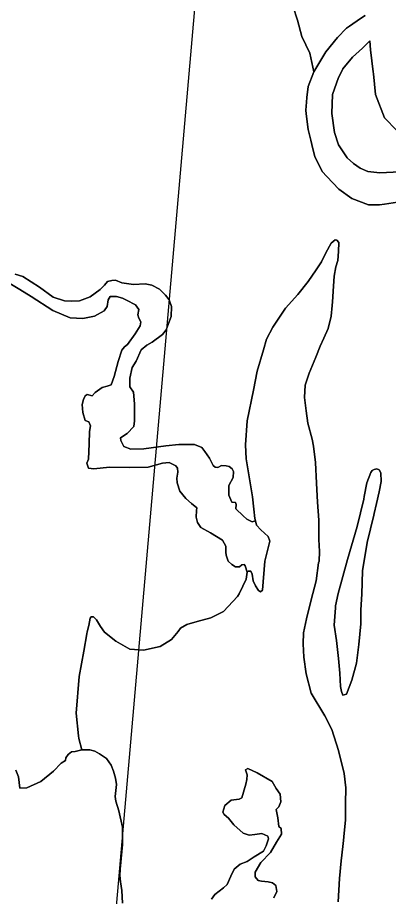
# Model space of a CAD drawing. Header units: inches. Extents: x 288635 to 1232953, y 676945 to 1655780.
# Drawn here: x 425495 to 437266, y 1172040 to 1199889 of the extents above; entities that cross this region are included whole.
import ezdxf

# ---------------------------------------------------------------- set-up
doc = ezdxf.new("R2010")
doc.units = ezdxf.units.IN
doc.header["$MEASUREMENT"] = 0
doc.layers.add('Images', color=7, linetype='Continuous')
picture_1 = doc.add_image_def('image7.jpg', size_in_pixel=(2590, 3729))
picture_2 = doc.add_image_def('image8.jpg', size_in_pixel=(2583, 3985))

msp = doc.modelspace()

# ---------------------------------------------------------------- linework, layer by layer
at = {"color": 1}
for points in [[(434214.0737, 1200227.8882), (434351.2339, 1199806.2473), (434493.4742, 1199293.1663), (434747.4747, 1198759.7652), (434875.4974, 1198172.0752), (434691.5946, 1197703.1231), (434656.0345, 1197357.6824), (434643.1818, 1197212.6304), (434620.4745, 1196956.3616), (434633.9655, 1196841.1693), (434696.564, 1196350.1295), (434777.8386, 1196007.615), (434841.5701, 1195739.0321), (434899.875, 1195493.3187), (435138.6355, 1195015.7977), (435289.7539, 1194854.4091), (435661.8766, 1194456.9966), (436073.3574, 1194167.436), (436601.6784, 1193964.2356), (436947.1191, 1193964.2356), (437111.3087, 1193985.2366), (437517.844, 1194042.8977)], [(436499.2879, 1199953.3606), (436354.9781, 1199856.7167), (436001.0211, 1199619.6726), (435903.0515, 1199554.0626), (435623.6509, 1199254.342), (435252.8102, 1198807.3011), (434875.4974, 1198172.0752), (434747.4747, 1198759.7652), (434493.4742, 1199293.1663), (434351.2339, 1199806.2473), (434214.0737, 1200227.8882)], [(437517.844, 1194042.8977), (437111.3087, 1193985.2366), (436947.1191, 1193964.2356), (436601.6784, 1193964.2356), (436073.3574, 1194167.436), (435661.8766, 1194456.9966), (435289.7539, 1194854.4091), (435138.6355, 1195015.7977), (434899.875, 1195493.3187), (434841.5701, 1195739.0321), (434777.8386, 1196007.615), (434696.564, 1196350.1295), (434633.9655, 1196841.1693), (434620.4745, 1196956.3616), (434643.1818, 1197212.6304), (434656.0345, 1197357.6824), (434691.5946, 1197703.1231), (434875.4974, 1198172.0752), (435252.8102, 1198807.3011), (435623.6509, 1199254.342), (435903.0515, 1199554.0626), (436001.0211, 1199619.6726), (436354.9781, 1199856.7167), (436499.2879, 1199953.3606)], [(437500.8402, 1196316.2803), (437114.7595, 1196717.6011), (436830.2789, 1197459.2826), (436764.2388, 1198109.5239), (436756.5788, 1198172.0712), (436671.2464, 1198868.8443), (436650.8885, 1199149.7827), (436409.4621, 1198924.6551), (436101.1719, 1198632.0407), (435796.3712, 1198270.09), (435745.1341, 1198172.0712), (435650.3209, 1197990.6894), (435466.1706, 1197450.9383), (435447.1205, 1196854.0372), (435529.6707, 1196257.136), (435650.3209, 1195857.0852), (435923.3715, 1195450.6843), (436132.9219, 1195272.884), (436342.4723, 1195120.4837), (436583.7728, 1195012.5335), (436583.7728, 1195012.5335), (436964.7736, 1194974.4334), (437599.7748, 1195006.1835)], [(437599.7748, 1195006.1835), (436964.7736, 1194974.4334), (436583.7728, 1195012.5335), (436342.4723, 1195120.4837), (436132.9219, 1195272.884), (435923.3715, 1195450.6843), (435650.3209, 1195857.0852), (435529.6707, 1196257.136), (435447.1205, 1196854.0372), (435466.1706, 1197450.9383), (435650.3209, 1197990.6894), (435745.1341, 1198172.0712), (435796.3712, 1198270.09), (436101.1719, 1198632.0407), (436409.4621, 1198924.6551), (436650.8885, 1199149.7827), (436671.2464, 1198868.8443), (436756.5788, 1198172.0712), (436764.2388, 1198109.5239), (436830.2789, 1197459.2826), (437114.7595, 1196717.6011), (437500.8402, 1196316.2803)], [(435639.7064, 1171899.1387), (435690.5663, 1172636.6068), (435741.4262, 1173196.0653), (435795.2975, 1173650.9786), (435814.0088, 1173840.6196), (435823.9823, 1173956.7586), (435870.5547, 1174500.2465), (435870.5547, 1175013.3275), (435890.8747, 1175506.0885), (435829.9146, 1175963.2894), (435657.1942, 1176694.8109), (435438.7538, 1177355.2122), (435225.3934, 1177792.0931), (434788.5125, 1178503.2945), (434625.9522, 1179117.9757), (434554.832, 1179646.2968), (434534.512, 1180062.8576), (434544.672, 1180413.3783), (434641.1922, 1180855.3392), (434793.5925, 1181454.7804), (434945.9928, 1182064.3816), (435020.9349, 1182629.3439), (435041.5545, 1182684.5581), (435047.593, 1182994.0235), (435027.273, 1183364.8642), (435027.273, 1183984.6255), (434991.7129, 1184553.5866), (434956.1528, 1185147.9478), (434925.6728, 1185808.3491), (434859.6326, 1186321.4301), (434818.9926, 1186550.0306), (434686.9123, 1187052.9516), (434625.9522, 1187439.0324), (434580.2321, 1187865.7532), (434595.4721, 1188256.914), (434727.5524, 1188632.8348), (434940.9128, 1189135.7558), (435078.0731, 1189486.2765), (435194.9133, 1189745.357), (435326.9936, 1190045.0776), (435423.5138, 1190436.2384), (435455.1991, 1190771.799), (435469.2339, 1190888.3593), (435494.6339, 1191391.2803), (435514.954, 1191701.1609), (435565.7541, 1191995.8015), (435631.7942, 1192204.0819), (435652.1142, 1192488.5625), (435667.3543, 1192773.0431), (435601.3141, 1192839.0832), (435545.434, 1192854.3232), (435423.5138, 1192747.643), (435255.8734, 1192447.9224), (435118.7132, 1192158.3618), (434945.9928, 1191909.4413), (434697.0723, 1191538.6006), (434366.8717, 1191122.0398), (433975.7109, 1190695.3189), (433579.4701, 1190085.7177), (433376.2697, 1189714.8769), (433274.6695, 1189374.5163), (433081.6291, 1188698.8749), (432959.7088, 1188099.4337), (432766.6685, 1187124.0718), (432710.7883, 1186367.1502), (432730.5127, 1185918.3941), (432935.6568, 1184715.8252), (432969.5634, 1184325.8996), (433003.47, 1184037.6936), (433022.0063, 1183959.6794), (432918.1868, 1183933.1551), (432756.5084, 1184015.1055), (432639.6682, 1184116.7057), (432405.9877, 1184340.2262), (432411.0677, 1184477.3865), (432395.8277, 1184543.4266), (432278.9875, 1184548.5066), (432177.3873, 1184766.947), (432182.4673, 1185076.8277), (432316.8618, 1185326.1436), (432333.9856, 1185520.6583), (432292.7106, 1185603.2084), (432191.1104, 1185676.2336), (432092.6852, 1185704.8086), (431946.6349, 1185707.9836), (431829.1596, 1185644.4835), (431752.9595, 1185657.1835), (431686.2844, 1185711.1587), (431568.8091, 1185946.1091), (431425.9338, 1186149.3095), (431324.3336, 1186285.8348), (431091.3911, 1186371.63), (430596.6222, 1186380.831), (430190.2214, 1186335.1109), (429494.26, 1186238.5907), (429082.7791, 1186233.5107), (428854.1787, 1186314.7909), (428762.7385, 1186507.8312), (428757.6585, 1186589.1114), (428965.9389, 1186726.2717), (429174.2193, 1186944.7121), (429199.6194, 1187127.5925), (429194.5394, 1187660.9936), (429158.9793, 1188031.8343), (429052.2991, 1188199.4746), (429052.2991, 1188478.8752), (429123.4192, 1188809.0758), (429250.4195, 1189017.3563), (429407.8998, 1189372.957), (429588.2075, 1189519.1016), (429758.4205, 1189611.7175), (430083.5411, 1189855.5579), (430200.3814, 1190007.9582), (430357.8617, 1190424.5191), (430362.9417, 1190739.4797), (430291.8216, 1190952.8401), (430174.9813, 1191105.2404), (429992.101, 1191288.1208), (429743.1805, 1191420.2011), (429534.9, 1191465.9212), (429164.0593, 1191435.4411), (428798.2986, 1191491.3212), (428595.0982, 1191582.7614), (428473.1779, 1191572.6014), (428336.0177, 1191531.9613), (428244.5775, 1191420.2011), (428107.4172, 1191277.9608), (427792.4566, 1191049.3603), (427457.1759, 1190927.4401), (427187.9354, 1190912.2001), (426984.7349, 1190922.3601), (426618.9742, 1191044.2803), (426187.1734, 1191359.2409), (425658.8523, 1191689.4416), (425415.0118, 1191770.7218)], [(428819.7684, 1171861.4609), (428791.8971, 1172262.2149), (428754.3633, 1172533.2923), (428728.9632, 1172736.4927), (428739.1232, 1172929.5331), (428820.4034, 1173716.9346), (428820.4034, 1174260.4957), (428703.5632, 1174783.7368), (428601.963, 1175088.5374), (428581.6429, 1175235.8577), (428630.6438, 1175610.0851), (428593.6021, 1175811.1688), (428530.102, 1176036.0651), (428456.0185, 1176226.5655), (428313.1432, 1176432.9409), (428085.6011, 1176581.1079), (427934.7883, 1176665.7747), (427786.6213, 1176708.1081), (427524.6833, 1176713.3998), (427432.079, 1177067.9422), (427420.5271, 1177149.4137), (427353.7656, 1177868.3034), (427442.6658, 1179036.7058), (427588.7161, 1179830.4573), (427683.5429, 1180379.5218), (427698.065, 1180442.1484), (427745.138, 1180643.894), (427791.7048, 1180876.7278), (427825.5715, 1180921.1779), (427893.305, 1180925.4112), (427994.9052, 1180828.0443), (428120.9145, 1180620.1058), (428247.424, 1180435.4019), (428603.0248, 1180145.8413), (429044.9856, 1179902.0008), (429476.7865, 1179861.3607), (430010.1876, 1179978.201), (430370.8683, 1180206.8014), (430579.1487, 1180460.8019), (430655.3489, 1180557.3221), (430848.3892, 1180679.2424), (431178.5899, 1180770.6826), (431615.4708, 1180887.5228), (432016.7916, 1181090.7232), (432458.0701, 1181564.0979), (432506.706, 1181654.1355), (432621.0062, 1181892.261), (432732.1314, 1182114.5115), (432760.7065, 1182330.4119), (432798.8066, 1182365.337), (432878.1817, 1182371.687), (432916.2818, 1182276.4368), (432954.3819, 1182063.7114), (433024.232, 1181901.786), (433119.4822, 1181752.5607), (433186.1574, 1181714.4607), (433250.2299, 1181764.58), (433323.7021, 1182682.9831), (433482.4525, 1183317.9844), (433423.0128, 1183460.0791), (433197.5874, 1183675.9796), (433054.7121, 1183822.0299), (433022.0063, 1183959.6794), (433003.47, 1184037.6936), (432969.5634, 1184325.8996), (432935.6568, 1184715.8252), (432730.5127, 1185918.3941), (432710.7883, 1186367.1502), (432766.6685, 1187124.0718), (432959.7088, 1188099.4337), (433081.6291, 1188698.8749), (433274.6695, 1189374.5163), (433376.2697, 1189714.8769), (433579.4701, 1190085.7177), (433975.7109, 1190695.3189), (434366.8717, 1191122.0398), (434697.0723, 1191538.6006), (434945.9928, 1191909.4413), (435118.7132, 1192158.3618), (435255.8734, 1192447.9224), (435423.5138, 1192747.643), (435545.434, 1192854.3232), (435601.3141, 1192839.0832), (435667.3543, 1192773.0431), (435652.1142, 1192488.5625), (435631.7942, 1192204.0819), (435565.7541, 1191995.8015), (435514.954, 1191701.1609), (435494.6339, 1191391.2803), (435469.2339, 1190888.3593), (435455.1991, 1190771.799), (435423.5138, 1190436.2384), (435326.9936, 1190045.0776), (435194.9133, 1189745.357), (435078.0731, 1189486.2765), (434940.9128, 1189135.7558), (434727.5524, 1188632.8348), (434595.4721, 1188256.914), (434580.2321, 1187865.7532), (434625.9522, 1187439.0324), (434686.9123, 1187052.9516), (434818.9926, 1186550.0306), (434859.6326, 1186321.4301), (434925.6728, 1185808.3491), (434956.1528, 1185147.9478), (434991.7129, 1184553.5866), (435027.273, 1183984.6255), (435027.273, 1183364.8642), (435047.593, 1182994.0235), (435041.5545, 1182684.5581), (435020.9349, 1182629.3439), (434945.9928, 1182064.3816), (434945.9928, 1182064.3816), (434793.5925, 1181454.7804), (434641.1922, 1180855.3392), (434544.672, 1180413.3783), (434534.512, 1180062.8576), (434554.832, 1179646.2968), (434625.9522, 1179117.9757), (434788.5125, 1178503.2945), (435225.3934, 1177792.0931), (435438.7538, 1177355.2122), (435657.1942, 1176694.8109), (435829.9146, 1175963.2894), (435890.8747, 1175506.0885), (435870.5547, 1175013.3275), (435870.5547, 1174500.2465), (435823.9823, 1173956.7586), (435814.0088, 1173840.6196), (435795.2975, 1173650.9786), (435741.4262, 1173196.0653), (435690.5663, 1172636.6068), (435639.7064, 1171899.1387)], [(425415.0118, 1191770.7218), (425658.8523, 1191689.4416), (426187.1734, 1191359.2409), (426618.9742, 1191044.2803), (426984.7349, 1190922.3601), (427187.9354, 1190912.2001), (427457.1759, 1190927.4401), (427792.4566, 1191049.3603), (428107.4172, 1191277.9608), (428244.5775, 1191420.2011), (428336.0177, 1191531.9613), (428473.1779, 1191572.6014), (428595.0982, 1191582.7614), (428798.2986, 1191491.3212), (429164.0593, 1191435.4411), (429534.9, 1191465.9212), (429743.1805, 1191420.2011), (429992.101, 1191288.1208), (430174.9813, 1191105.2404), (430291.8216, 1190952.8401), (430362.9417, 1190739.4797), (430357.8617, 1190424.5191), (430200.3814, 1190007.9582), (430083.5411, 1189855.5579), (429758.4205, 1189611.7175), (429588.2075, 1189519.1016), (429407.8998, 1189372.957), (429250.4195, 1189017.3563), (429123.4192, 1188809.0758), (429052.2991, 1188478.8752), (429052.2991, 1188199.4746), (429158.9793, 1188031.8343), (429194.5394, 1187660.9936), (429199.6194, 1187127.5925), (429174.2193, 1186944.7121), (428965.9389, 1186726.2717), (428757.6585, 1186589.1114), (428762.7385, 1186507.8312), (428854.1787, 1186314.7909), (429082.7791, 1186233.5107), (429494.26, 1186238.5907), (430190.2214, 1186335.1109), (430596.6222, 1186380.831), (431091.3911, 1186371.63), (431324.3336, 1186285.8348), (431425.9338, 1186149.3095), (431568.8091, 1185946.1091), (431686.2844, 1185711.1587), (431752.9595, 1185657.1835), (431829.1596, 1185644.4835), (431946.6349, 1185707.9836), (432092.6852, 1185704.8086), (432191.1104, 1185676.2336), (432292.7106, 1185603.2084), (432333.9856, 1185520.6583), (432316.8618, 1185326.1436), (432182.4673, 1185076.8277), (432177.3873, 1184766.947), (432278.9875, 1184548.5066), (432395.8277, 1184543.4266), (432411.0677, 1184477.3865), (432405.9877, 1184340.2262), (432639.6682, 1184116.7057), (432756.5084, 1184015.1055), (432918.1868, 1183933.1551), (433022.0063, 1183959.6794), (433054.7121, 1183822.0299), (433197.5874, 1183675.9796), (433423.0128, 1183460.0791), (433482.4525, 1183317.9844), (433323.7021, 1182682.9831), (433250.2299, 1181764.58), (433186.1574, 1181714.4607), (433119.4822, 1181752.5607), (433024.232, 1181901.786), (432954.3819, 1182063.7114), (432916.2818, 1182276.4368), (432878.1817, 1182371.687), (432798.8066, 1182365.337), (432760.7065, 1182330.4119), (432703.5564, 1182530.4373), (432665.4563, 1182581.2374), (432589.2562, 1182568.5374), (432519.406, 1182508.2122), (432395.5808, 1182498.6872), (432281.2805, 1182574.8874), (432160.6303, 1182686.0126), (432093.9552, 1182873.338), (432091.6328, 1182962.7496), (432087.3935, 1183157.6069), (431977.7499, 1183344.2973), (431596.7492, 1183577.9777), (431297.0286, 1183745.6181), (431190.3484, 1183903.0984), (431149.7083, 1184080.8987), (431159.8683, 1184289.1791), (431164.9483, 1184375.5393), (430997.308, 1184507.6196), (430819.5076, 1184665.0999), (430631.5472, 1184893.7003), (430545.1871, 1185157.8609), (430540.1071, 1185310.2612), (430570.5871, 1185498.2216), (430555.3471, 1185630.3018), (430504.547, 1185696.342), (430291.1866, 1185808.1022), (430077.8261, 1185782.7021), (429630.7852, 1185660.7819), (429046.5841, 1185650.6219), (428406.5028, 1185655.7019), (427903.5818, 1185609.9818), (427735.9415, 1185625.2218), (427690.2214, 1185782.7021), (427735.9415, 1185914.7824), (427756.2615, 1186392.3033), (427771.5015, 1186788.5441), (427807.0616, 1186966.3445), (427746.1015, 1187088.2647), (427629.2612, 1187133.9848), (427558.1411, 1187387.9853), (427537.8211, 1187636.9058), (427583.5411, 1187804.5462), (427629.2612, 1187916.3064), (427700.3814, 1187962.0265), (427857.8617, 1187916.3064), (427954.3819, 1188022.9866), (428167.7423, 1188180.4669), (428330.3026, 1188221.107), (428457.3029, 1188261.7471), (428548.7431, 1188525.9076), (428675.7433, 1189003.4286), (428792.5836, 1189359.0293), (428878.9437, 1189470.7895), (428975.4639, 1189541.9096), (429214.2244, 1189877.1903), (429371.7047, 1190136.2708), (429392.0248, 1190263.2711), (429336.1447, 1190380.1113), (429305.6646, 1190481.7115), (429336.1447, 1190649.3519), (429224.3844, 1190796.6722), (428939.9039, 1190943.9925), (428812.9036, 1191004.9526), (428630.0232, 1191065.9127), (428426.8228, 1191055.7527), (428360.7827, 1190959.2325), (428335.3827, 1190745.8721), (428238.8625, 1190608.7118), (427928.9818, 1190435.9914), (427563.2211, 1190364.8713), (427156.8203, 1190385.1913), (426613.2592, 1190618.8718), (425922.3778, 1191055.7527), (425566.7771, 1191279.2731), (425251.8165, 1191467.2335)], [(425251.8165, 1191467.2335), (425566.7771, 1191279.2731), (425922.3778, 1191055.7527), (426613.2592, 1190618.8718), (427156.8203, 1190385.1913), (427563.2211, 1190364.8713), (427928.9818, 1190435.9914), (428238.8625, 1190608.7118), (428335.3827, 1190745.8721), (428360.7827, 1190959.2325), (428426.8228, 1191055.7527), (428630.0232, 1191065.9127), (428812.9036, 1191004.9526), (428939.9039, 1190943.9925), (429224.3844, 1190796.6722), (429336.1447, 1190649.3519), (429305.6646, 1190481.7115), (429336.1447, 1190380.1113), (429392.0248, 1190263.2711), (429371.7047, 1190136.2708), (429214.2244, 1189877.1903), (428975.4639, 1189541.9096), (428878.9437, 1189470.7895), (428792.5836, 1189359.0293), (428675.7433, 1189003.4286), (428548.7431, 1188525.9076), (428457.3029, 1188261.7471), (428330.3026, 1188221.107), (428167.7423, 1188180.4669), (427954.3819, 1188022.9866), (427857.8617, 1187916.3064), (427700.3814, 1187962.0265), (427629.2612, 1187916.3064), (427583.5411, 1187804.5462), (427537.8211, 1187636.9058), (427558.1411, 1187387.9853), (427629.2612, 1187133.9848), (427746.1015, 1187088.2647), (427807.0616, 1186966.3445), (427771.5015, 1186788.5441), (427756.2615, 1186392.3033), (427735.9415, 1185914.7824), (427690.2214, 1185782.7021), (427735.9415, 1185625.2218), (427903.5818, 1185609.9818), (428406.5028, 1185655.7019), (429046.5841, 1185650.6219), (429630.7852, 1185660.7819), (430077.8261, 1185782.7021), (430291.1866, 1185808.1022), (430504.547, 1185696.342), (430555.3471, 1185630.3018), (430570.5871, 1185498.2216), (430540.1071, 1185310.2612), (430545.1871, 1185157.8609), (430631.5472, 1184893.7003), (430819.5076, 1184665.0999), (430997.308, 1184507.6196), (431164.9483, 1184375.5393), (431159.8683, 1184289.1791), (431149.7083, 1184080.8987), (431190.3484, 1183903.0984), (431297.0286, 1183745.6181), (431596.7492, 1183577.9777), (431977.7499, 1183344.2973), (432087.3935, 1183157.6069), (432091.6328, 1182962.7496), (432093.9552, 1182873.338), (432160.6303, 1182686.0126), (432281.2805, 1182574.8874), (432395.5808, 1182498.6872), (432519.406, 1182508.2122), (432589.2562, 1182568.5374), (432665.4563, 1182581.2374), (432703.5564, 1182530.4373), (432760.7065, 1182330.4119), (432732.1314, 1182114.5115), (432621.0062, 1181892.261), (432506.706, 1181654.1355), (432458.0701, 1181564.0979), (432016.7916, 1181090.7232), (431615.4708, 1180887.5228), (431178.5899, 1180770.6826), (430848.3892, 1180679.2424), (430655.3489, 1180557.3221), (430579.1487, 1180460.8019), (430370.8683, 1180206.8014), (430010.1876, 1179978.201), (429476.7865, 1179861.3607), (429044.9856, 1179902.0008), (428603.0248, 1180145.8413), (428247.424, 1180435.4019), (428120.9145, 1180620.1058), (427994.9052, 1180828.0443), (427893.305, 1180925.4112), (427825.5715, 1180921.1779), (427791.7048, 1180876.7278), (427745.138, 1180643.894), (427698.065, 1180442.1484), (427683.5429, 1180379.5218), (427588.7161, 1179830.4573), (427442.6658, 1179036.7058), (427353.7656, 1177868.3034), (427420.5271, 1177149.4137), (427432.079, 1177067.9422), (427524.6833, 1176713.3998), (427320.9537, 1176655.1914), (427199.2452, 1176649.8997), (427090.7658, 1176565.2328), (427024.6198, 1176462.0451), (427011.3906, 1176374.7325), (426879.0987, 1176290.0656), (426635.6815, 1176038.711), (426225.5765, 1175707.9811), (425789.0132, 1175512.1891), (425569.4086, 1175493.6682), (425524.4293, 1175856.1481), (425439.7625, 1176070.461)], [(425439.7625, 1176070.461), (425524.4293, 1175856.1481), (425569.4086, 1175493.6682), (425789.0132, 1175512.1891), (426225.5765, 1175707.9811), (426635.6815, 1176038.711), (426879.0987, 1176290.0656), (427011.3906, 1176374.7325), (427024.6198, 1176462.0451), (427090.7658, 1176565.2328), (427199.2452, 1176649.8997), (427320.9537, 1176655.1914), (427524.6833, 1176713.3998), (427786.6213, 1176708.1081), (427934.7883, 1176665.7747), (428085.6011, 1176581.1079), (428313.1432, 1176432.9409), (428456.0185, 1176226.5655), (428530.102, 1176036.0651), (428593.6021, 1175811.1688), (428630.6438, 1175610.0851), (428581.6429, 1175235.8577), (428601.963, 1175088.5374), (428703.5632, 1174783.7368), (428820.4034, 1174260.4957), (428820.4034, 1173716.9346), (428739.1232, 1172929.5331), (428728.9632, 1172736.4927), (428754.3633, 1172533.2923), (428791.8971, 1172262.2149), (428819.7684, 1171861.4609)], [(433605.3992, 1172025.3275), (433696.8394, 1172228.5279), (433671.4393, 1172411.4082), (433569.8391, 1172502.8484), (433422.5188, 1172533.3285), (433214.2384, 1172553.6485), (433112.6382, 1172579.0486), (433011.038, 1172685.7288), (433011.038, 1172838.1291), (433193.9184, 1173148.0097), (433498.719, 1173457.8903), (433691.7594, 1173793.171), (433854.3197, 1174037.0115), (433839.0797, 1174224.9719), (433767.9595, 1174285.932), (433737.4795, 1174560.2525), (433676.5194, 1174819.3331), (433762.8795, 1174905.6932), (433823.8396, 1175063.1735), (433803.5196, 1175307.014), (433676.5194, 1175489.8944), (433554.5991, 1175708.3348), (433082.1582, 1175982.6554), (432782.4376, 1176119.8157), (432711.3174, 1176079.1756), (432767.1975, 1175916.6153), (432751.9575, 1175769.295), (432716.3974, 1175621.9747), (432589.3972, 1175190.1738), (432513.197, 1175144.4537), (432259.1965, 1175119.0537), (432050.9161, 1174946.3333), (431995.036, 1174732.9729), (432035.6761, 1174661.8527), (432172.8363, 1174545.0125), (432345.5567, 1174341.8121), (432635.1173, 1174077.6516), (432823.0776, 1174011.6114), (433000.878, 1174031.9315), (433224.3984, 1174057.3315), (433417.4388, 1173976.0514), (433442.8389, 1173894.7712), (433361.5587, 1173671.2508), (433275.1985, 1173498.5304), (432985.638, 1173320.7301), (432762.1175, 1173173.4098), (432543.6771, 1173087.0496), (432350.6367, 1172934.6493), (432249.0365, 1172711.1288), (432127.1163, 1172446.9683), (432015.356, 1172345.3681), (431741.0355, 1172132.0077), (431629.2753, 1171984.6874)], [(431629.2753, 1171984.6874), (431741.0355, 1172132.0077), (432015.356, 1172345.3681), (432127.1163, 1172446.9683), (432249.0365, 1172711.1288), (432350.6367, 1172934.6493), (432543.6771, 1173087.0496), (432762.1175, 1173173.4098), (432985.638, 1173320.7301), (433275.1985, 1173498.5304), (433361.5587, 1173671.2508), (433442.8389, 1173894.7712), (433417.4388, 1173976.0514), (433224.3984, 1174057.3315), (433000.878, 1174031.9315), (432823.0776, 1174011.6114), (432635.1173, 1174077.6516), (432345.5567, 1174341.8121), (432172.8363, 1174545.0125), (432035.6761, 1174661.8527), (431995.036, 1174732.9729), (432050.9161, 1174946.3333), (432259.1965, 1175119.0537), (432513.197, 1175144.4537), (432589.3972, 1175190.1738), (432716.3974, 1175621.9747), (432751.9575, 1175769.295), (432767.1975, 1175916.6153), (432711.3174, 1176079.1756), (432782.4376, 1176119.8157), (433082.1582, 1175982.6554), (433554.5991, 1175708.3348), (433676.5194, 1175489.8944), (433803.5196, 1175307.014), (433823.8396, 1175063.1735), (433762.8795, 1174905.6932), (433676.5194, 1174819.3331), (433737.4795, 1174560.2525), (433767.9595, 1174285.932), (433839.0797, 1174224.9719), (433839.0797, 1174224.9719), (433854.3197, 1174037.0115), (433691.7594, 1173793.171), (433498.719, 1173457.8903), (433193.9184, 1173148.0097), (433011.038, 1172838.1291), (433011.038, 1172685.7288), (433112.6382, 1172579.0486), (433214.2384, 1172553.6485), (433422.5188, 1172533.3285), (433569.8391, 1172502.8484), (433671.4393, 1172411.4082), (433696.8394, 1172228.5279), (433605.3992, 1172025.3275)]]:
    msp.add_lwpolyline(points, dxfattribs=at)
for points in [[(435909.1183, 1178474.4298), (435787.4097, 1178442.6797), (435745.0763, 1178559.0966), (435718.6179, 1178717.8469), (435697.4512, 1179141.1811), (435655.1178, 1179601.557), (435586.326, 1180173.0582), (435512.2425, 1180659.8925), (435556.0222, 1181209.1947), (435559.8676, 1181273.727), (435644.5344, 1181660.0195), (435935.5767, 1182739.5216), (436247.7856, 1183781.982), (436458.6392, 1184642.3155), (436465.2295, 1184734.5721), (436552.5422, 1185163.198), (436676.8966, 1185493.9278), (436721.8758, 1185554.7821), (436780.0843, 1185586.5322), (436872.6886, 1185605.0531), (436936.1888, 1185578.5947), (436994.3972, 1185480.6986), (437004.9806, 1185208.1773), (436941.4804, 1184877.4474), (436859.4594, 1184509.6759), (436782.7301, 1184189.5294), (436776.3545, 1184134.1563), (436559.9946, 1183273.981), (436411.8276, 1182374.3959), (436395.9526, 1181638.8528), (436356.6736, 1181145.1582), (436364.2025, 1180702.2259), (436300.7024, 1180046.0579), (436226.6189, 1179453.3901), (436073.1603, 1178913.639), (435909.1183, 1178474.4298)], [(435745.0763, 1178559.0966), (435787.4097, 1178442.6797), (435909.1183, 1178474.4298), (436073.1603, 1178913.639), (436226.6189, 1179453.3901), (436300.7024, 1180046.0579), (436364.2025, 1180702.2259), (436356.6736, 1181145.1582), (436395.9526, 1181638.8528), (436411.8276, 1182374.3959), (436559.9946, 1183273.981), (436776.3545, 1184134.1563), (436782.7301, 1184189.5294), (436859.4594, 1184509.6759), (436941.4804, 1184877.4474), (437004.9806, 1185208.1773), (436994.3972, 1185480.6986), (436936.1888, 1185578.5947), (436872.6886, 1185605.0531), (436780.0843, 1185586.5322), (436721.8758, 1185554.7821), (436676.8966, 1185493.9278), (436552.5422, 1185163.198), (436465.2295, 1184734.5721), (436458.6392, 1184642.3155), (436247.7856, 1183781.982), (435935.5767, 1182739.5216), (435644.5344, 1181660.0195), (435559.8676, 1181273.727), (435556.0222, 1181209.1947), (435512.2425, 1180659.8925), (435586.326, 1180173.0582), (435655.1178, 1179601.557), (435697.4512, 1179141.1811), (435718.6179, 1178717.8469), (435745.0763, 1178559.0966)]]:
    msp.add_lwpolyline(points, close=True, dxfattribs=at)

# ---------------------------------------------------------------- pictures from other files: only their frames are drawn
at = {"layer": 'Images'}
image = msp.add_image(picture_1, insert=(433468.3601, 1220693.3743), size_in_units=(43179.7771, 62168.876), rotation=-30.500541912, dxfattribs=at)
image.dxf.flags = 7
image = msp.add_image(picture_2, insert=(427108.5363, 1154462.5647), size_in_units=(43232.8973, 66698.8369), rotation=-4.99958309, dxfattribs=at)
image.dxf.flags = 7

doc.saveas('drawing.dxf')
